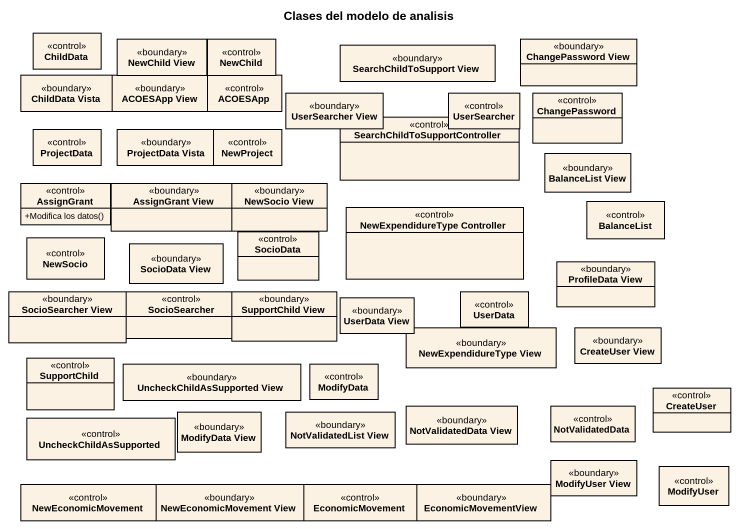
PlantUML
@startuml
title Clases del modelo de analisis
hide circle
hide empty members
skinparam classAttributeIconSize 0
class ChildData <<control>>
class "NewChild View" as NewChild_View <<boundary>>
class NewChild <<control>>
class "SearchChildToSupport View" as SearchChildToSupport_View <<boundary>>
class "ChangePassword View" as ChangePassword_View <<boundary>>
class "ChildData Vista" as ChildData_Vista <<boundary>>
class "ACOESApp View" as ACOESApp_View <<boundary>>
class ACOESApp <<control>>
class "UserSearcher View" as UserSearcher_View <<boundary>>
class UserSearcher <<control>>
class ChangePassword <<control>>
class ProjectData <<control>>
class "ProjectData Vista" as ProjectData_Vista <<boundary>>
class NewProject <<control>>
class "SearchChildToSupportController" as SearchChildToSupportControll <<control>>
class "BalanceList View" as BalanceList_View <<boundary>>
class AssignGrant <<control>> {
  +Modifica los datos()
}
class "AssignGrant View" as AssignGrant_View <<boundary>>
class "NewSocio View" as NewSocio_View <<boundary>>
class "NewExpendidureType Controller" as NewExpendidureType <<control>>
class BalanceList <<control>>
class NewSocio <<control>>
class "SocioData View" as SocioData_View <<boundary>>
class SocioData <<control>>
class "SocioSearcher View" as SocioSearcher_View <<boundary>>
class SocioSearcher <<control>>
class "SupportChild View" as SupportChild_View <<boundary>>
class UserData <<control>>
class "ProfileData View" as ProfileData_View <<boundary>>
class "UserData View" as UserData_View <<boundary>>
class "NewExpendidureType View" as NewExpendidureType_View <<boundary>>
class "CreateUser View" as CreateUser_View <<boundary>>
class SupportChild <<control>>
class "UncheckChildAsSupported View" as UncheckChildAsSupported_View <<boundary>>
class ModifyData <<control>>
class "NotValidatedData View" as NotValidatedData_View <<boundary>>
class NotValidatedData <<control>>
class CreateUser <<control>>
class UncheckChildAsSupported <<control>>
class "ModifyData View" as ModifyData_View <<boundary>>
class "NotValidatedList View" as NotValidatedList_View <<boundary>>
class NewEconomicMovement <<control>>
class "NewEconomicMovement View" as NewEconomicMovement_View <<boundary>>
class EconomicMovement <<control>>
class EconomicMovementView <<boundary>>
class "ModifyUser View" as ModifyUser_View <<boundary>>
class ModifyUser <<control>>
@enduml
